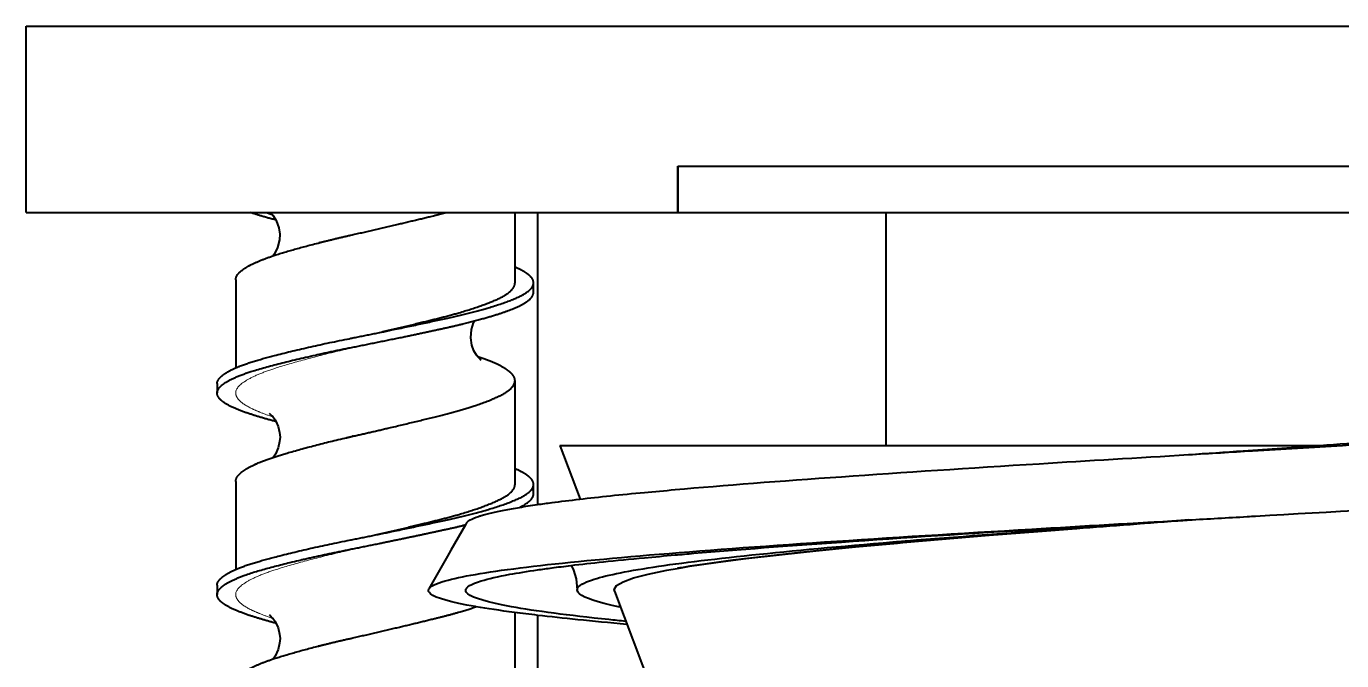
# Model space of a CAD drawing. Header units: inches. Extents: x 0 to 11, y 0 to 8.5.
# Drawn here: x 2.284 to 3.397, y 6.573 to 7.109 of the extents above; entities that cross this region are included whole.
import ezdxf

# ---------------------------------------------------------------- set-up
doc = ezdxf.new("R2010")
doc.units = ezdxf.units.IN
doc.header["$LTSCALE"] = 0.5
doc.header["$MEASUREMENT"] = 0
doc.layers.add('TANGENT_LINES', color=7, linetype='Continuous', lineweight=15)
doc.layers.add('Visible', color=7, linetype='Continuous', lineweight=40)

msp = doc.modelspace()

# ---------------------------------------------------------------- linework, layer by layer
at = {"layer": 'TANGENT_LINES'}
msp.add_rational_spline([(2.4929, 6.9496), (2.4896, 6.9507), (2.4865, 6.9519)], [0.976274797069, 0.977416539174, 0.980304439448], degree=2, dxfattribs=at)
for points, weights, knots in [([(2.4927, 6.7792), (2.4824, 6.7827), (2.4753, 6.7861), (2.4574, 6.7946), (2.4628, 6.8032), (2.4683, 6.8117), (2.495, 6.8202), (2.5217, 6.8287), (2.5596, 6.8373), (2.5696, 6.8395), (2.5797, 6.8419)], [0.976347318157, 0.980005291217, 1, 0.951056516295, 1, 0.951056516295, 1, 0.951056516295, 1, 0.986576349501, 0.980516065035], [0.75101637, 0.75101637, 0.75101637, 0.75555556, 0.75555556, 0.76666667, 0.76666667, 0.77777778, 0.77777778, 0.78888889, 0.78888889, 0.79193632, 0.79193632, 0.79193632]), ([(2.4927, 6.6088), (2.4824, 6.6123), (2.4753, 6.6157), (2.4574, 6.6242), (2.4628, 6.6327), (2.4683, 6.6412), (2.495, 6.6498), (2.5217, 6.6583), (2.5596, 6.6668), (2.569, 6.6689), (2.5785, 6.6711), (2.5791, 6.6713), (2.5797, 6.6714)], [0.976366507791, 0.980057433445, 1, 0.951056516295, 1, 0.951056516295, 1, 0.951056516295, 1, 0.987352465046, 0.981241454602, 0.980853044708, 0.98049104074], [0.6399171, 0.6399171, 0.6399171, 0.64444444, 0.64444444, 0.65555556, 0.65555556, 0.66666667, 0.66666667, 0.67777778, 0.67777778, 0.68064901, 0.68064901, 0.6808315, 0.6808315, 0.6808315])]:
    msp.add_rational_spline(points, weights, degree=2, knots=knots, dxfattribs=at)
at = {"layer": 'Visible'}
for p, q in [((2.2845, 6.9519), (2.2845, 7.1094)), ((2.2845, 7.1094), (4.0955, 7.1094)), ((2.8357, 6.9912), (2.8357, 6.9519)), ((2.8357, 6.9912), (4.0955, 6.9912)), ((2.8357, 6.9912), (4.0955, 6.9912)), ((2.8357, 6.9519), (2.8357, 6.9912)), ((2.2845, 6.9519), (2.8357, 6.9519)), ((2.4931, 6.9496), (2.4957, 6.9456)), ((2.6979, 6.8925), (2.6979, 6.9519)), ((2.7172, 6.705), (2.7172, 6.9519)), ((2.8357, 6.9519), (4.0955, 6.9519)), ((3.0115, 6.9519), (3.0115, 6.755)), ((2.4617, 6.895), (2.4617, 6.8204)), ((2.7136, 6.8846), (2.7136, 6.8925)), ((2.5798, 6.8497), (2.5798, 6.8497)), ((2.4459, 6.8072), (2.4459, 6.7994)), ((2.6979, 6.722), (2.6979, 6.8098)), ((2.7359, 6.755), (2.753, 6.7095)), ((2.7359, 6.755), (3.3791, 6.755)), ((2.4617, 6.7245), (2.4617, 6.6499)), ((2.7136, 6.7141), (2.7136, 6.722)), ((2.6559, 6.6879), (2.6437, 6.6663)), ((2.6566, 6.6891), (2.6559, 6.6879)), ((3.2645, 6.6917), (3.254, 6.691)), ((3.2612, 6.6916), (3.2677, 6.692)), ((3.2629, 6.6916), (3.2677, 6.692)), ((3.2677, 6.692), (3.2645, 6.6917)), ((3.2645, 6.6917), (3.2677, 6.692)), ((3.2665, 6.6919), (3.2677, 6.692)), ((3.1728, 6.6848), (3.1738, 6.6849)), ((3.0323, 6.6734), (3.0261, 6.6728)), ((3.0384, 6.6739), (3.0323, 6.6734)), ((2.835, 6.651), (2.8385, 6.6516)), ((2.8373, 6.6514), (2.8353, 6.6511)), ((2.8388, 6.6516), (2.8373, 6.6514)), ((2.8458, 6.6528), (2.8388, 6.6516)), ((2.4459, 6.6368), (2.4459, 6.6289)), ((2.7826, 6.631), (2.782, 6.6324)), ((2.7822, 6.6318), (2.8448, 6.4651)), ((2.6979, 6.5516), (2.6979, 6.6137)), ((2.7172, 5.6133), (2.7172, 6.6113))]:
    msp.add_line(p, q, dxfattribs=at)
at = {"layer": 'Visible', "flags": 128}
for points in [[(2.4909, 6.9519), (2.493, 6.9497), (2.4931, 6.9496)], [(2.4957, 6.9456), (2.4959, 6.9452), (2.4982, 6.9391), (2.499, 6.9337), (2.4988, 6.9287), (2.4971, 6.9222), (2.4944, 6.9169), (2.493, 6.9149)], [(2.6664, 6.8298), (2.6653, 6.8313), (2.6632, 6.8351), (2.6614, 6.8398), (2.6605, 6.8459), (2.6611, 6.8529), (2.6629, 6.8586), (2.6639, 6.8606)], [(2.6694, 6.8268), (2.669, 6.8272), (2.6675, 6.8287), (2.6664, 6.8298)], [(2.49, 6.7822), (2.4904, 6.7818), (2.4923, 6.7801), (2.4929, 6.7794)], [(2.4929, 6.7794), (2.4949, 6.7766), (2.4956, 6.7754)], [(2.4956, 6.7754), (2.4975, 6.7711), (2.4988, 6.7658), (2.4991, 6.762), (2.4988, 6.7582), (2.4976, 6.753), (2.4952, 6.7477), (2.4932, 6.7447)], [(3.254, 6.691), (3.2392, 6.6899), (3.203, 6.6871), (3.1739, 6.6849)], [(3.0261, 6.6728), (3.0593, 6.6757), (3.099, 6.679), (3.1401, 6.6823), (3.1728, 6.6848)], [(3.1739, 6.6849), (3.1673, 6.6844), (3.1255, 6.6811), (3.0846, 6.6778), (3.0581, 6.6756), (3.0384, 6.6739)], [(2.6437, 6.6663), (2.6408, 6.6614), (2.6251, 6.6337)], [(2.8385, 6.6516), (2.8456, 6.6528), (2.8679, 6.6561), (2.8931, 6.6593), (2.9214, 6.6626), (2.9525, 6.6659), (2.9859, 6.6692), (3.0214, 6.6724), (3.0261, 6.6728)], [(3.0053, 6.6709), (2.9841, 6.669), (2.9613, 6.6668), (2.9395, 6.6645), (2.9096, 6.6612), (2.8823, 6.6579), (2.8584, 6.6547), (2.8458, 6.6528)], [(3.0261, 6.6728), (3.0077, 6.6712), (3.0053, 6.6709)], [(2.7454, 6.6536), (2.7473, 6.6495), (2.7495, 6.6422), (2.7505, 6.6328)], [(2.782, 6.6324), (2.7819, 6.6331), (2.7838, 6.6364), (2.7893, 6.6397), (2.7982, 6.643), (2.8105, 6.6462), (2.8264, 6.6495), (2.835, 6.651)], [(2.49, 6.6118), (2.4908, 6.6111), (2.4926, 6.6093), (2.4929, 6.6089)], [(2.4929, 6.6089), (2.4949, 6.6061), (2.4956, 6.6049)], [(2.4956, 6.6049), (2.4975, 6.6007), (2.4988, 6.5954), (2.4991, 6.5916), (2.4988, 6.5877), (2.4975, 6.5823), (2.4949, 6.5767), (2.493, 6.5741)]]:
    msp.add_lwpolyline(points, dxfattribs=at)
at = {"layer": 'Visible'}
for points, weights, knots in [([(2.4617, 6.895), (2.4617, 6.8969), (2.4628, 6.8988), (2.468, 6.9069), (2.4927, 6.9151), (2.4938, 6.9155), (2.495, 6.9159), (2.5203, 6.9239), (2.5558, 6.9321), (2.5565, 6.9322), (2.5572, 6.9324), (2.5584, 6.9326), (2.5596, 6.9329), (2.5686, 6.9349), (2.5777, 6.9371), (2.6062, 6.9436), (2.6318, 6.9499), (2.6356, 6.9509), (2.6393, 6.9519)], [0.982779753904, 0.988849546831, 1, 0.95336069514, 0.995608596223, 0.997695821155, 1, 0.953598113428, 0.995180772069, 0.996044519148, 0.996946228749, 0.998422254032, 1, 0.987859276943, 0.981741711422, 0.963197239352, 1, 0.994319907124, 0.989958210595], [0.87524641, 0.87524641, 0.87524641, 0.87777778, 0.87777778, 0.8883658, 0.8883658, 0.88888889, 0.88888889, 0.89942301, 0.89942301, 0.89964182, 0.89964182, 0.9, 0.9, 0.90275618, 0.90275618, 0.91111111, 0.91111111, 0.9124006, 0.9124006, 0.9124006]), ([(2.4459, 6.8072), (2.4459, 6.8092), (2.4473, 6.811), (2.4505, 6.8156), (2.4614, 6.8204), (2.4703, 6.8243), (2.4837, 6.8281), (2.514, 6.8366), (2.5569, 6.8451), (2.5682, 6.8474), (2.5798, 6.8497), (2.6109, 6.8561), (2.6388, 6.8622), (2.6778, 6.8707), (2.6981, 6.8792), (2.7136, 6.8857), (2.7136, 6.8925), (2.7136, 6.8944), (2.7123, 6.8963), (2.709, 6.9008), (2.6982, 6.9056)], [0.982791334797, 0.98886017987, 1, 0.973289137224, 0.975733133736, 0.977767379071, 1, 0.951056516295, 1, 0.98653340623, 0.980477365777, 0.964523110066, 1, 0.951056516295, 1, 0.962193475439, 0.982794452396, 0.988863040856, 1, 0.973360615409, 0.975720262259], [0.76413771, 0.76413771, 0.76413771, 0.76666667, 0.76666667, 0.77273055, 0.77273055, 0.77777778, 0.77777778, 0.78888889, 0.78888889, 0.79194606, 0.79194606, 0.8, 0.8, 0.81111111, 0.81111111, 0.81969392, 0.81969392, 0.82222222, 0.82222222, 0.82826987, 0.82826987, 0.82826987]), ([(2.5797, 6.8497), (2.6072, 6.8561), (2.6318, 6.8622), (2.6663, 6.8707), (2.6842, 6.8792), (2.6979, 6.8857), (2.6979, 6.8925)], [0.980501489407, 0.964496321257, 1, 0.951056516295, 1, 0.962193475439, 0.982794452396], [0.79193998, 0.79193998, 0.79193998, 0.8, 0.8, 0.81111111, 0.81111111, 0.81969392, 0.81969392, 0.81969392]), ([(2.4953, 6.7752), (2.4742, 6.7808), (2.4614, 6.7861), (2.4459, 6.7926), (2.4459, 6.7994), (2.4459, 6.8013), (2.4473, 6.8032), (2.4534, 6.8117), (2.4837, 6.8202), (2.514, 6.8287), (2.5569, 6.8373), (2.5682, 6.8395), (2.5797, 6.8419), (2.5918, 6.8443), (2.6038, 6.8468), (2.6221, 6.8507), (2.6388, 6.8543), (2.6524, 6.8573), (2.6641, 6.8604), (2.6853, 6.866), (2.6981, 6.8713), (2.7136, 6.8779), (2.7136, 6.8846)], [0.977420643025, 0.9687231164, 1, 0.962197572637, 0.982789987911, 0.988858943658, 1, 0.951056516295, 1, 0.951056516295, 1, 0.986573726974, 0.980513697367, 0.974194754519, 0.975884943256, 0.978482696484, 1, 0.982382184516, 0.977447872491, 0.968674331779, 1, 0.962204263091, 0.982782700652], [0.7484551, 0.7484551, 0.7484551, 0.75555556, 0.75555556, 0.76413743, 0.76413743, 0.76666667, 0.76666667, 0.77777778, 0.77777778, 0.78888889, 0.78888889, 0.79193691, 0.79193691, 0.79511516, 0.79511516, 0.8, 0.8, 0.80399958, 0.80399958, 0.81111111, 0.81111111, 0.81969147, 0.81969147, 0.81969147]), ([(2.4617, 6.7246), (2.4617, 6.7265), (2.4628, 6.7284), (2.4681, 6.7365), (2.4931, 6.7448), (2.494, 6.7451), (2.495, 6.7454), (2.5203, 6.7535), (2.5559, 6.7616), (2.5566, 6.7618), (2.5573, 6.7619), (2.5584, 6.7622), (2.5596, 6.7625), (2.5694, 6.7647), (2.5793, 6.767), (2.607, 6.7734), (2.6318, 6.7795), (2.6663, 6.788), (2.6842, 6.7965), (2.6979, 6.8031), (2.6979, 6.8098), (2.6979, 6.8117), (2.6967, 6.8136), (2.6915, 6.8217), (2.6666, 6.83)], [0.982793204466, 0.988861895718, 1, 0.952939126837, 0.996379608102, 0.998117389458, 1, 0.95357560766, 0.995221129474, 0.996093901732, 0.997005354557, 0.998453832493, 1, 0.986822386382, 0.980740691874, 0.964234129913, 1, 0.951056516295, 1, 0.962191504823, 0.982796600152, 0.988865011472, 1, 0.953067256159, 0.996143734291], [0.7641381, 0.7641381, 0.7641381, 0.76666667, 0.76666667, 0.77735039, 0.77735039, 0.77777778, 0.77777778, 0.78831701, 0.78831701, 0.78853788, 0.78853788, 0.78888889, 0.78888889, 0.79188046, 0.79188046, 0.8, 0.8, 0.81111111, 0.81111111, 0.81969437, 0.81969437, 0.82222222, 0.82222222, 0.83287686, 0.83287686, 0.83287686]), ([(2.4459, 6.6368), (2.4459, 6.6387), (2.4473, 6.6406), (2.4505, 6.6451), (2.4613, 6.6499), (2.4703, 6.6539), (2.4837, 6.6576), (2.514, 6.6662), (2.5569, 6.6747), (2.5682, 6.6769), (2.5798, 6.6793), (2.6108, 6.6856), (2.6388, 6.6917), (2.6778, 6.7002), (2.6981, 6.7088), (2.7136, 6.7153), (2.7136, 6.722), (2.7136, 6.724), (2.7123, 6.7258), (2.709, 6.7304), (2.6981, 6.7352)], [0.982796238251, 0.98886467944, 1, 0.973385513973, 0.975715876693, 0.977671002322, 1, 0.951056516295, 1, 0.986536694451, 0.9804803237, 0.964519821844, 1, 0.951056516295, 1, 0.962199560131, 0.982787822747, 0.988856956165, 1, 0.973212406566, 0.975747415761], [0.65302762, 0.65302762, 0.65302762, 0.65555556, 0.65555556, 0.66159756, 0.66159756, 0.66666667, 0.66666667, 0.67777778, 0.67777778, 0.68083421, 0.68083421, 0.68888889, 0.68888889, 0.7, 0.7, 0.70858143, 0.70858143, 0.71111111, 0.71111111, 0.71719241, 0.71719241, 0.71719241]), ([(2.5797, 6.6793), (2.6072, 6.6856), (2.6318, 6.6917), (2.6663, 6.7002), (2.6842, 6.7088), (2.6979, 6.7153), (2.6979, 6.722)], [0.980494218277, 0.964504388848, 1, 0.951056516295, 1, 0.962199560131, 0.982787822747], [0.6808307, 0.6808307, 0.6808307, 0.68888889, 0.68888889, 0.7, 0.7, 0.70858143, 0.70858143, 0.70858143]), ([(2.4954, 6.6047), (2.4742, 6.6103), (2.4614, 6.6157), (2.4459, 6.6222), (2.4459, 6.6289), (2.4459, 6.6309), (2.4473, 6.6327), (2.4534, 6.6412), (2.4837, 6.6498), (2.514, 6.6583), (2.5569, 6.6668), (2.5682, 6.6691), (2.5797, 6.6714), (2.5918, 6.6739), (2.6037, 6.6764), (2.622, 6.6802), (2.6388, 6.6839), (2.6478, 6.6858), (2.6561, 6.6879)], [0.977432823387, 0.968701250833, 1, 0.962202260453, 0.982784881548, 0.988854255843, 1, 0.951056516295, 1, 0.951056516295, 1, 0.986562001188, 0.980503117977, 0.974222359372, 0.97587105607, 0.978424611417, 1, 0.988180254987, 0.982069395472], [0.63733903, 0.63733903, 0.63733903, 0.64444444, 0.64444444, 0.65302526, 0.65302526, 0.65555556, 0.65555556, 0.66666667, 0.66666667, 0.67777778, 0.67777778, 0.68082846, 0.68082846, 0.68399086, 0.68399086, 0.68888889, 0.68888889, 0.6915722, 0.6915722, 0.6915722]), ([(2.4617, 6.5541), (2.4617, 6.556), (2.4628, 6.5579), (2.468, 6.5661), (2.4929, 6.5743), (2.494, 6.5746), (2.495, 6.575), (2.5203, 6.583), (2.5558, 6.5912), (2.5565, 6.5913), (2.5572, 6.5915), (2.5584, 6.5917), (2.5596, 6.592), (2.5689, 6.5941), (2.5785, 6.5963), (2.6066, 6.6028), (2.6318, 6.6091), (2.6508, 6.6137), (2.6653, 6.6187)], [0.982785948219, 0.98885523522, 1, 0.953084607231, 0.996111895778, 0.997971909064, 1, 0.953605803417, 0.995166991847, 0.99603189488, 0.996934888825, 0.998416192521, 1, 0.987395995135, 0.981283597593, 0.963660521161, 1, 0.972471262449, 0.975910136265], [0.65302548, 0.65302548, 0.65302548, 0.65555556, 0.65555556, 0.66620625, 0.66620625, 0.66666667, 0.66666667, 0.67719904, 0.67719904, 0.67741822, 0.67741822, 0.67777778, 0.67777778, 0.68063913, 0.68063913, 0.68888889, 0.68888889, 0.69513844, 0.69513844, 0.69513844])]:
    msp.add_rational_spline(points, weights, degree=2, knots=knots, dxfattribs=at)
for points, weights in [([(2.4957, 6.9455), (2.4836, 6.9487), (2.4741, 6.9519)], [0.977578135106, 0.972399268058, 0.980304436999]), ([(2.7019, 6.7026), (2.7136, 6.7083), (2.7136, 6.7141)], [0.990866443317, 0.96496900363, 0.982797557268])]:
    msp.add_rational_spline(points, weights, degree=2, dxfattribs=at)
for points, knots in [([(2.6566, 6.6891), (2.6577, 6.691), (2.6611, 6.693), (2.667, 6.6949), (2.6677, 6.6952), (2.6685, 6.6955), (2.677, 6.698), (2.6878, 6.7003), (2.7017, 6.7026), (2.7064, 6.7034), (2.7115, 6.7042), (2.717, 6.705), (2.7209, 6.7055), (2.725, 6.7061), (2.7365, 6.7076), (2.7443, 6.7086), (2.7526, 6.7095), (2.769, 6.7115), (2.7874, 6.7134), (2.8075, 6.7153), (2.8158, 6.716), (2.8244, 6.7168), (2.8747, 6.7213), (2.9222, 6.7249), (3.0262, 6.7322), (3.0826, 6.7359), (3.1825, 6.7421), (3.225, 6.7446), (3.2677, 6.7472), (3.2857, 6.7483), (3.3038, 6.7494), (3.3472, 6.752), (3.3726, 6.7535), (3.3978, 6.755), (3.4331, 6.7571), (3.4679, 6.7593), (3.5604, 6.7651), (3.6163, 6.7687), (3.7189, 6.776), (3.7655, 6.7796), (3.855, 6.7878), (3.8944, 6.7923), (3.9484, 6.8013), (3.963, 6.8058), (3.9642, 6.8102)], [0.8594789, 0.8594789, 0.8594789, 0.8594789, 0.8662869, 0.8662869, 0.8662869, 0.8671875, 0.8671875, 0.8751909, 0.8751909, 0.8751909, 0.8779258, 0.8779258, 0.8779258, 0.8798828, 0.8798828, 0.883228, 0.883228, 0.883228, 0.8898424, 0.8898424, 0.8898424, 0.8925781, 0.8925781, 0.9052734, 0.9052734, 0.9179688, 0.9179688, 0.9268977, 0.9268977, 0.9268977, 0.9306641, 0.9306641, 0.9359578, 0.9359578, 0.9359578, 0.9433594, 0.9433594, 0.9560547, 0.9560547, 0.96875, 0.96875, 0.984375, 0.984375, 1, 1, 1, 1]), ([(3.2677, 6.7472), (3.2831, 6.7483), (3.2985, 6.7494), (3.3358, 6.752), (3.3575, 6.7535), (3.3791, 6.755), (3.4093, 6.7571), (3.4392, 6.7593), (3.501, 6.7638), (3.5326, 6.7661), (3.5629, 6.7685), (3.5794, 6.7698), (3.5955, 6.7711), (3.6553, 6.776), (3.6956, 6.7796), (3.7433, 6.7847), (3.7555, 6.786), (3.7668, 6.7874), (3.7736, 6.7882), (3.7802, 6.789), (3.7864, 6.7898), (3.804, 6.7921), (3.8191, 6.7945), (3.8425, 6.7989), (3.8513, 6.801), (3.8577, 6.8031), (3.8612, 6.8043), (3.864, 6.8055), (3.866, 6.8066), (3.8681, 6.8078), (3.8693, 6.809), (3.8697, 6.8102)], [0.92689793, 0.92689793, 0.92689793, 0.92689793, 0.93066406, 0.93066406, 0.93595775, 0.93595775, 0.93595775, 0.94335938, 0.94335938, 0.95157918, 0.95157918, 0.95157918, 0.95605469, 0.95605469, 0.96875, 0.96875, 0.97346469, 0.97346469, 0.97346469, 0.97631525, 0.97631525, 0.97631525, 0.984375, 0.984375, 0.99172482, 0.99172482, 0.99172482, 0.99581322, 0.99581322, 0.99581322, 1, 1, 1, 1]), ([(3.2677, 6.692), (3.2842, 6.6929), (3.3008, 6.6939), (3.3174, 6.6948), (3.3198, 6.695), (3.3221, 6.6951), (3.3883, 6.6989), (3.452, 6.7025), (3.5743, 6.7098), (3.6328, 6.7135), (3.739, 6.7207), (3.7869, 6.7243), (3.8282, 6.7279), (3.829, 6.7279), (3.8299, 6.728), (3.8823, 6.7326), (3.9233, 6.7371), (3.9795, 6.746), (3.9946, 6.7505), (3.9956, 6.755)], [0.92689776, 0.92689776, 0.92689776, 0.92689776, 0.93020018, 0.93020018, 0.93020018, 0.93066406, 0.93066406, 0.94335938, 0.94335938, 0.95605469, 0.95605469, 0.96849248, 0.96849248, 0.96849248, 0.96875, 0.96875, 0.984375, 0.984375, 1, 1, 1, 1]), ([(2.7924, 6.6037), (2.7778, 6.605), (2.7639, 6.6063), (2.7389, 6.6089), (2.7276, 6.6101), (2.7172, 6.6113), (2.7103, 6.6121), (2.7038, 6.6129), (2.6976, 6.6137), (2.6852, 6.6154), (2.6743, 6.617), (2.6649, 6.6186), (2.6648, 6.6186), (2.6646, 6.6187), (2.6438, 6.6223), (2.6308, 6.6259), (2.6248, 6.6309), (2.6243, 6.6323), (2.6251, 6.6337), (2.6264, 6.636), (2.631, 6.6382), (2.6517, 6.6441), (2.673, 6.6478), (2.7313, 6.6551), (2.7683, 6.6587), (2.8552, 6.666), (2.9052, 6.6697), (3.0143, 6.677), (3.0735, 6.6806), (3.178, 6.6868), (3.2221, 6.6894), (3.2665, 6.6919)], [0.8245202, 0.8245202, 0.8245202, 0.8245202, 0.8291016, 0.8291016, 0.8333687, 0.8333687, 0.8333687, 0.8361702, 0.8361702, 0.8361702, 0.8417969, 0.8417969, 0.8418679, 0.8418679, 0.8418679, 0.8544922, 0.8544922, 0.859293, 0.859293, 0.859293, 0.8671875, 0.8671875, 0.8798828, 0.8798828, 0.8925781, 0.8925781, 0.9052734, 0.9052734, 0.9179688, 0.9179688, 0.9268197, 0.9268197, 0.9268197, 0.9268197]), ([(2.7915, 6.6062), (2.7867, 6.6067), (2.7819, 6.6072), (2.7431, 6.6113), (2.7152, 6.6149), (2.6749, 6.6222), (2.6623, 6.6259), (2.6568, 6.6305), (2.6562, 6.6315), (2.6562, 6.6325), (2.6562, 6.6351), (2.6606, 6.6378), (2.6754, 6.6423), (2.6835, 6.6441), (2.6935, 6.646), (2.7004, 6.6472), (2.7082, 6.6485), (2.717, 6.6498), (2.7209, 6.6503), (2.725, 6.6509), (2.7343, 6.6521), (2.7397, 6.6528), (2.7453, 6.6535), (2.7539, 6.6545), (2.763, 6.6555), (2.7727, 6.6566), (2.7836, 6.6577), (2.7952, 6.6589), (2.8075, 6.66), (2.8158, 6.6608), (2.8244, 6.6616), (2.8385, 6.6628), (2.8438, 6.6633), (2.8492, 6.6638), (2.8867, 6.667), (2.9288, 6.6701), (3.0262, 6.677), (3.0826, 6.6806), (3.1805, 6.6867), (3.2207, 6.6892), (3.2612, 6.6916)], [0.82738728, 0.82738728, 0.82738728, 0.82738728, 0.82910156, 0.82910156, 0.84179688, 0.84179688, 0.85449219, 0.85449219, 0.85786948, 0.85786948, 0.85786948, 0.8671875, 0.8671875, 0.8735418, 0.8735418, 0.8735418, 0.8779258, 0.8779258, 0.8779258, 0.87988281, 0.87988281, 0.88222909, 0.88222909, 0.88222909, 0.88581553, 0.88581553, 0.88581553, 0.88984238, 0.88984238, 0.88984238, 0.89257812, 0.89257812, 0.89417678, 0.89417678, 0.89417678, 0.90527344, 0.90527344, 0.91796875, 0.91796875, 0.92644649, 0.92644649, 0.92644649, 0.92644649]), ([(2.7868, 6.6183), (2.7863, 6.6184), (2.7858, 6.6185), (2.7677, 6.6222), (2.7566, 6.6259), (2.7512, 6.6306), (2.7505, 6.6317), (2.7505, 6.6328), (2.7505, 6.6354), (2.7539, 6.6379), (2.7706, 6.6441), (2.7873, 6.6478), (2.8336, 6.6551), (2.8632, 6.6587), (2.933, 6.666), (2.9733, 6.6697), (3.0216, 6.6737), (3.0257, 6.674), (3.0299, 6.6744), (3.0706, 6.6777), (3.1143, 6.681), (3.1934, 6.6867), (3.228, 6.6892), (3.2629, 6.6916)], [0.84142793, 0.84142793, 0.84142793, 0.84142793, 0.84179688, 0.84179688, 0.85449219, 0.85449219, 0.85825316, 0.85825316, 0.85825316, 0.8671875, 0.8671875, 0.87988281, 0.87988281, 0.89257812, 0.89257812, 0.90527344, 0.90527344, 0.90645374, 0.90645374, 0.90645374, 0.91796875, 0.91796875, 0.92650925, 0.92650925, 0.92650925, 0.92650925]), ([(2.7491, 6.4431), (2.7493, 6.4434), (2.7494, 6.4436), (2.7528, 6.4476), (2.763, 6.4512), (2.7878, 6.4566), (2.7971, 6.4582), (2.8078, 6.4599), (2.8186, 6.4616), (2.8308, 6.4634), (2.8444, 6.4651), (2.8463, 6.4653), (2.8483, 6.4656), (2.88, 6.4695), (2.9157, 6.4731), (2.9962, 6.4804), (3.0411, 6.4841), (3.1368, 6.4914), (3.1876, 6.495), (3.2508, 6.4995), (3.2622, 6.5003), (3.2736, 6.5011), (3.3144, 6.5039), (3.3555, 6.5068), (3.4477, 6.5133), (3.4984, 6.5169), (3.5936, 6.5242), (3.638, 6.5278), (3.6776, 6.5314), (3.6779, 6.5315), (3.6781, 6.5315), (3.6976, 6.5333), (3.7157, 6.535), (3.7325, 6.5368), (3.7505, 6.5387), (3.767, 6.5406), (3.8106, 6.5461), (3.833, 6.5497), (3.8635, 6.557), (3.8714, 6.5607), (3.8718, 6.5649), (3.8717, 6.5655), (3.8713, 6.5661), (3.8696, 6.5691), (3.8624, 6.5722), (3.8351, 6.5789), (3.8128, 6.5826), (3.7811, 6.5866), (3.7784, 6.5869), (3.7756, 6.5873)], [0.5742335, 0.5742335, 0.5742335, 0.5742335, 0.5751953, 0.5751953, 0.5878906, 0.5878906, 0.5937577, 0.5937577, 0.5937577, 0.5997189, 0.5997189, 0.5997189, 0.6005859, 0.6005859, 0.6132812, 0.6132812, 0.6259766, 0.6259766, 0.6386719, 0.6386719, 0.6414535, 0.6414535, 0.6414535, 0.6513672, 0.6513672, 0.6640625, 0.6640625, 0.6766828, 0.6766828, 0.6766828, 0.6767578, 0.6767578, 0.6828908, 0.6828908, 0.6828908, 0.6894531, 0.6894531, 0.7021484, 0.7021484, 0.7148438, 0.7148438, 0.7168287, 0.7168287, 0.7168287, 0.7275391, 0.7275391, 0.7402344, 0.7402344, 0.7414183, 0.7414183, 0.7414183, 0.7414183])]:
    msp.add_open_spline(points, degree=3, knots=knots, dxfattribs=at)
msp.add_open_spline([(3.1728, 6.6848), (3.2028, 6.6871), (3.2335, 6.6894), (3.2645, 6.6917)], degree=3, dxfattribs=at)

doc.saveas('drawing.dxf')
